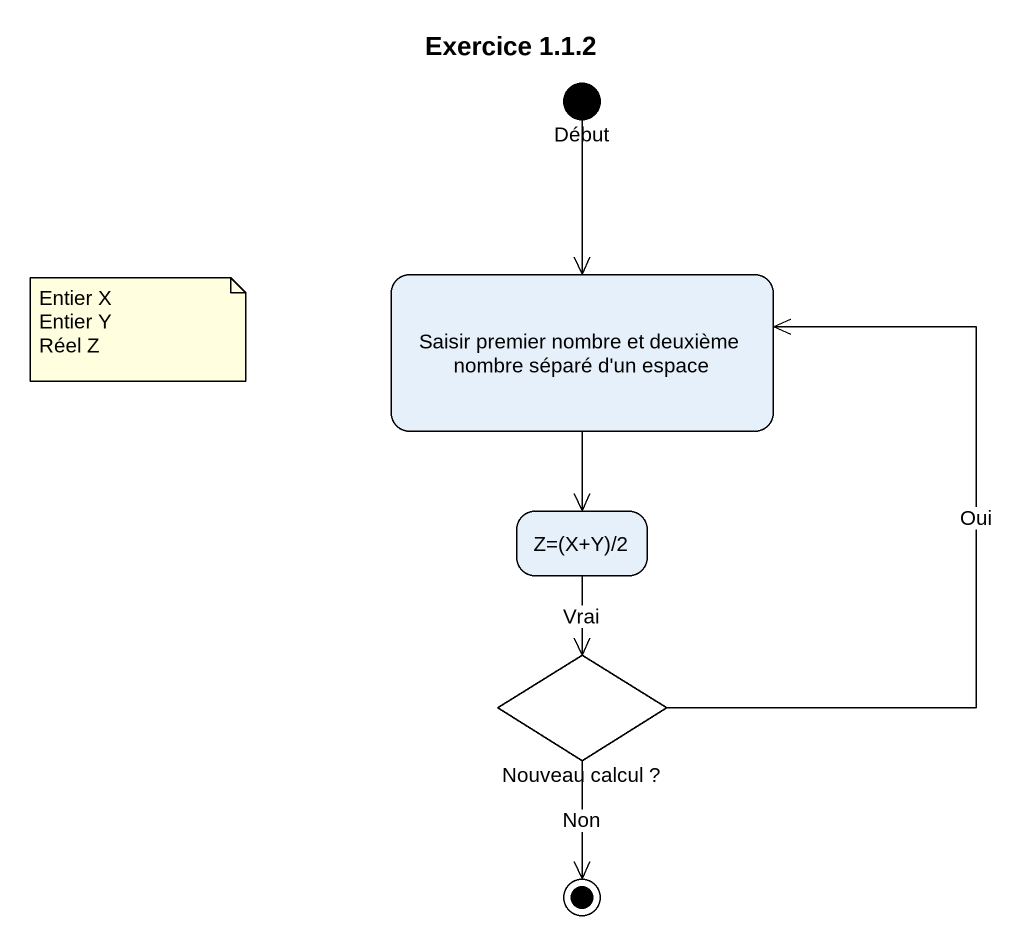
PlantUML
@startuml
title Exercice 1.1.2
hide empty description
state Début <<start>>
state "Saisir premier nombre et deuxième nombre séparé d'un espace" as Saisir_premier_nombre_et
state "Z=(X+Y)/2" as Z_X_Y_2
state "Nouveau calcul ?" as Nouveau_calcul <<choice>>
Début --> Saisir_premier_nombre_et
Saisir_premier_nombre_et --> Z_X_Y_2
Z_X_Y_2 --> Nouveau_calcul : Vrai
Nouveau_calcul -up-> Saisir_premier_nombre_et : Oui
Nouveau_calcul --> [*] : Non
note as N1
  Entier X
  Entier Y
  Réel Z
end note
@enduml
